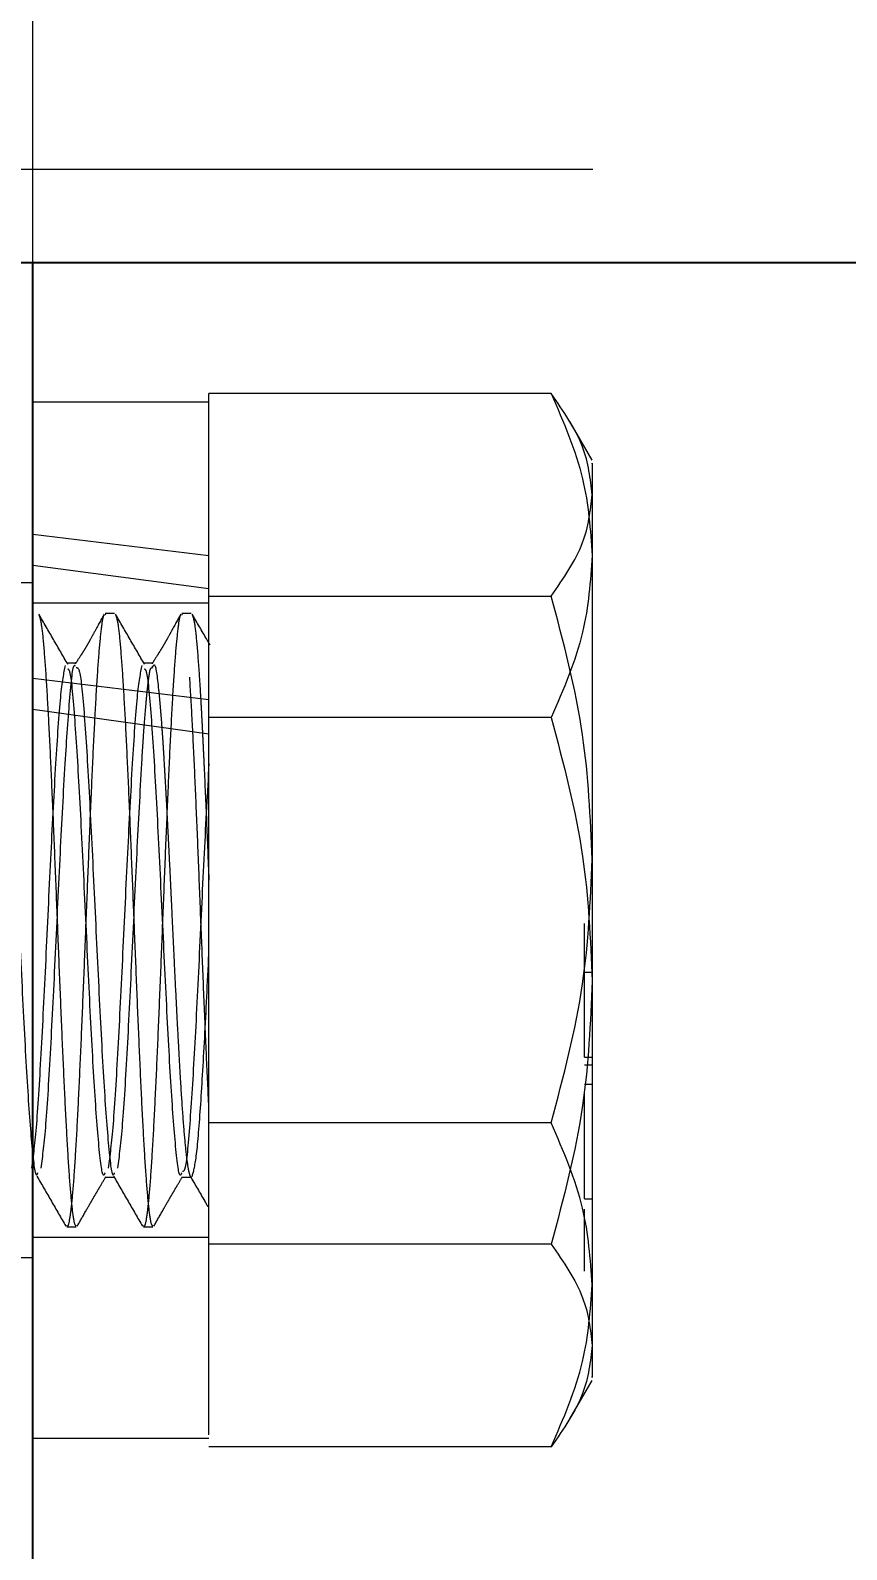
# Model space of a CAD drawing. Header units: millimetres. Extents: x 1293 to 41893, y 1011 to 26911.
# Drawn here: x 12187.67 to 12205.42, y 6665.5 to 6698.51 of the extents above; entities that cross this region are included whole.
import ezdxf

# ---------------------------------------------------------------- set-up
doc = ezdxf.new("R2010")
doc.units = ezdxf.units.MM
doc.header["$LTSCALE"] = 50
doc.linetypes.add('HIDDEN', pattern=[1.905, 1.27, -0.635])
doc.layers.add('CAPA_1', color=7, linetype='Continuous')
doc.layers.add('MAQUINAS', color=11, linetype='Continuous')
doc.styles.add('SLDTEXTSTYLE0', font='TXT', dxfattribs={"width": 0.75})
doc.dimstyles.new('SLDDIMSTYLE0', dxfattribs={"dimtxt": 100, "dimasz": 100, "dimexe": 0, "dimexo": 0.0625, "dimgap": 25, "dimtad": 2, "dimdec": 0, "dimlfac": 1.5, "dimrnd": 1e-09, "dimzin": 12, "dimdsep": 46, "dimtxsty": 'SLDTEXTSTYLE0', "dimsah": 1, "dimcen": 0.09, "dimadec": 0, "dimazin": 3, "dimtfac": 1, "dimtdec": 0, "dimtofl": 0, "dimtmove": 0, "dimatfit": 3, "dimfxl": 1, "dimfrac": 2, "dimtolj": 1, "dimtzin": 12, "dimarcsym": 0})

# ---------------------------------------------------------------- blocks, each defined once
blk = doc.blocks.new('_D_5')
at = {"layer": 'CAPA_1', "transparency": 16777216}
for p, q in [((11574.397, 7831.177), (17588.061, 7831.177)), ((17538.061, 7831.177), (17538.061, 4708.493)), ((16485.165, 4708.493), (17588.061, 4708.493))]:
    blk.add_line(p, q, dxfattribs=at)
for points in [[(17538.061, 7831.177), (17522.676, 7731.177), (17553.445, 7731.177)], [(17538.061, 4708.493), (17553.445, 4808.493), (17522.676, 4808.493)]]:
    blk.add_solid(points, dxfattribs=at)
at = {"layer": 'CAPA_1', "transparency": 16777216, "insert": (17409.154, 6122.057), "char_height": 100, "attachment_point": 1, "rotation": 90, "style": 'SLDTEXTSTYLE0'}
blk.add_mtext('4684', dxfattribs=at)
blk = doc.blocks.new('_D_15')
at = {"layer": 'CAPA_1', "transparency": 16777216}
for p, q in [((6530.125, 8742.377), (6530.125, 9415.646)), ((16745.162, 6492.001), (16745.162, 9415.646)), ((6530.125, 9365.646), (16745.162, 9365.646))]:
    blk.add_line(p, q, dxfattribs=at)
for points in [[(6530.125, 9365.646), (6630.125, 9350.262), (6630.125, 9381.031)], [(16745.162, 9365.646), (16645.162, 9381.031), (16645.162, 9350.262)]]:
    blk.add_solid(points, dxfattribs=at)
at = {"layer": 'CAPA_1', "transparency": 16777216, "insert": (11452.921, 9494.553), "char_height": 100, "attachment_point": 1, "style": 'SLDTEXTSTYLE0'}
blk.add_mtext('15323', dxfattribs=at)

msp = doc.modelspace()

# ---------------------------------------------------------------- linework, layer by layer
at = {"color": 1, "linetype": 'HIDDEN', "lineweight": 18}
msp.add_line((13057.151483, 6695.4915736), (11730.6958163, 6695.4915736), dxfattribs=at)
at = {"color": 7, "linetype": 'Continuous', "lineweight": 25}
msp.add_line((13055.031483, 6693.4595736), (11730.6958163, 6693.4595736), dxfattribs=at)
at = {"layer": 'MAQUINAS', "linetype": 'HIDDEN', "lineweight": 18}
for p, q in [((12187.72684, 6693.4595736), (12187.72684, 6718.8595736)), ((12191.5535066, 6690.2537224), (12191.5535066, 6690.6228082)), ((12198.993676, 6690.6228082), (12191.5535066, 6690.6228082)), ((12191.5535066, 6690.4335736), (12187.72684, 6690.4335736)), ((12199.88684, 6689.1769069), (12199.4021434, 6690.0164261)), ((12191.5535066, 6687.0934968), (12187.72684, 6687.5587791)), ((12187.72684, 6686.8905154), (12191.5535066, 6686.3840875)), ((12187.72684, 6686.5102403), (12177.0601733, 6686.5102403)), ((12191.5535066, 6686.0635736), (12187.72684, 6686.0635736)), ((12191.5535066, 6686.2202773), (12198.993676, 6686.2202773)), ((12189.5045019, 6685.8435736), (12189.2961686, 6685.8435736)), ((12189.3139233, 6685.8286253), (12189.2961686, 6685.8147295)), ((12191.1711686, 6685.8435736), (12190.9628352, 6685.8435736)), ((12190.98059, 6685.8286253), (12190.9628352, 6685.8147295)), ((12188.6710553, 6684.7610419), (12188.462722, 6684.7610419)), ((12190.3378694, 6684.7610419), (12190.1293886, 6684.7610419)), ((12190.3113562, 6684.6567787), (12190.3378694, 6684.6878868)), ((12190.3113562, 6684.6567787), (12190.3378694, 6684.6878868)), ((12190.3113562, 6684.6567787), (12190.3378694, 6684.6878868)), ((12190.3113562, 6684.6567787), (12190.3378694, 6684.6878868)), ((12190.3113562, 6684.6567787), (12190.3378694, 6684.6878868)), ((12190.3113562, 6684.6567787), (12190.3378694, 6684.6878868)), ((12190.3113562, 6684.6567787), (12190.3378694, 6684.6878868)), ((12191.5535066, 6683.9656453), (12187.72684, 6684.4270801)), ((12187.72684, 6683.7588164), (12191.5535066, 6683.229818)), ((12191.5535066, 6682.9796512), (12191.5535066, 6683.9485237)), ((12198.993676, 6683.5794379), (12191.5535066, 6683.5794379)), ((12199.7201733, 6678.3149143), (12199.7201733, 6678.2622349)), ((12199.88684, 6678.0365451), (12199.7201733, 6678.0365451)), ((12199.7201733, 6676.1994401), (12199.88684, 6676.1994401)), ((12199.88684, 6676.0284611), (12199.7201733, 6676.0284611)), ((12199.88684, 6675.6057241), (12199.7201733, 6675.6057241)), ((12198.993676, 6674.774376), (12191.5535066, 6674.774376)), ((12189.2960553, 6673.592772), (12189.5043886, 6673.592772)), ((12190.962722, 6673.592772), (12191.1712028, 6673.592772)), ((12199.7201733, 6673.1208642), (12199.88684, 6673.1208642)), ((12199.7201733, 6671.5529472), (12199.7201733, 6672.8935167)), ((12188.4628352, 6672.5102403), (12188.6711686, 6672.5102403)), ((12190.1295019, 6672.5102403), (12190.3378352, 6672.5102403)), ((12191.5535066, 6671.9028357), (12191.5535066, 6672.7333233)), ((12187.72684, 6672.2902403), (12191.5535066, 6672.2902403)), ((12198.993676, 6672.1335366), (12191.5535066, 6672.1335366)), ((12177.0601733, 6671.8435736), (12187.72684, 6671.8435736)), ((12199.4021434, 6668.3373878), (12199.88684, 6669.1769069)), ((12187.72684, 6667.9202403), (12191.5535066, 6667.9202403)), ((12198.993676, 6667.7310057), (12191.5535066, 6667.7310057))]:
    msp.add_line(p, q, dxfattribs=at)
at = {"layer": 'MAQUINAS', "linetype": 'Continuous', "lineweight": 25}
msp.add_line((12187.72684, 6423.7929069), (12187.72684, 6693.4595736), dxfattribs=at)
at = {"layer": 'MAQUINAS', "linetype": 'HIDDEN', "lineweight": 18}
for points, knots in [([(12198.993676, 6690.6228082), (12199.260248, 6690.0072613), (12199.760598, 6688.8518926), (12199.8466391, 6687.6586437), (12199.88684, 6687.101123)], [0, 0, 0, 0, 0.5327709195, 1, 1, 1, 1]), ([(12199.88684, 6688.4215427), (12199.8466391, 6688.7700267), (12199.760598, 6689.5158792), (12199.260248, 6690.2380543), (12198.993676, 6690.6228082)], [0, 0, 0, 0, 0.4672290805, 1, 1, 1, 1]), ([(12199.88684, 6689.0913673), (12199.88684, 6689.1066996), (12199.88684, 6689.1523415), (12199.88684, 6688.5202319), (12199.88684, 6687.5741593), (12199.88684, 6687.101123)], [0, 0, 0, 0, 0.2018698921, 0.6009349461, 1, 1, 1, 1]), ([(12198.993676, 6686.2202773), (12199.260248, 6686.6050311), (12199.760598, 6687.3272062), (12199.8466391, 6688.0730587), (12199.88684, 6688.4215427)], [0, 0, 0, 0, 0.5327709195, 1, 1, 1, 1]), ([(12199.88684, 6687.101123), (12199.8466391, 6686.5436024), (12199.760598, 6685.3503535), (12199.260248, 6684.1949847), (12198.993676, 6683.5794379)], [0, 0, 0, 0, 0.4672290805, 1, 1, 1, 1]), ([(12199.88684, 6680.4973266), (12199.8466391, 6681.4033312), (12199.760598, 6683.3424327), (12199.260248, 6685.2199765), (12198.993676, 6686.2202773)], [0, 0, 0, 0, 0.4672290805, 1, 1, 1, 1]), ([(12187.8570684, 6685.8225264), (12187.8739367, 6685.7691256), (12187.9081661, 6685.6607638), (12187.9597566, 6685.1960846), (12187.9944789, 6684.7051733), (12188.01184, 6684.4597177)], [0, 0, 0, 0, 0.3269651409, 0.6634825705, 1, 1, 1, 1]), ([(12188.4897118, 6684.7330187), (12188.3842584, 6684.9152377), (12188.1731819, 6685.2799687), (12187.9626092, 6685.6439443), (12187.8572382, 6685.8260783)], [0, 0, 0, 0, 0.4995981908, 1, 1, 1, 1]), ([(12189.2763596, 6685.799226), (12189.2715198, 6685.7977227), (12189.2493188, 6685.7908268), (12189.2097566, 6685.5215469), (12189.1576733, 6684.9960217), (12189.10559, 6684.227364), (12189.0535066, 6683.269847), (12189.0014233, 6682.15364), (12188.94934, 6680.9234146), (12188.8972566, 6679.6259695), (12188.8451733, 6678.3113007), (12188.79309, 6677.0298651), (12188.7410066, 6675.8310317), (12188.6889233, 6674.7604397), (12188.63684, 6673.8608323), (12188.5847566, 6673.1608083), (12188.5326733, 6672.7095589), (12188.4920328, 6672.50019), (12188.4687535, 6672.5312006), (12188.4628352, 6672.5390844)], [0, 0, 0, 0, 0.0178478632, 0.0818697083, 0.1458915535, 0.2099133986, 0.2739352438, 0.3379570889, 0.401978934, 0.4660007792, 0.5300226243, 0.5940444695, 0.6580663146, 0.7220881598, 0.7861100049, 0.85013185, 0.9141536952, 0.9781755403, 1, 1, 1, 1]), ([(12189.2771857, 6685.8272236), (12189.2156884, 6685.7162234), (12189.1337412, 6685.568312), (12189.0015039, 6685.3223264), (12188.9401639, 6685.2125662), (12188.8987773, 6685.1405048), (12188.8592932, 6685.0739564), (12188.8077603, 6684.9899499), (12188.7143989, 6684.8467933), (12188.6772804, 6684.7875285), (12188.6498377, 6684.7437126)], [0, 0, 0, 0, 0.3476493331, 0.4632539297, 0.5106893142, 0.5536948012, 0.5947922677, 0.6366642019, 0.7313770685, 1, 1, 1, 1]), ([(12189.5238199, 6685.8221763), (12189.5406599, 6685.7688521), (12189.5748611, 6685.6605538), (12189.6264233, 6685.1960733), (12189.6611455, 6684.7051695), (12189.6785066, 6684.4597177)], [0, 0, 0, 0, 0.3265958673, 0.6632979337, 1, 1, 1, 1]), ([(12190.1558874, 6684.7340296), (12190.0505362, 6684.9160276), (12189.8396892, 6685.2802737), (12189.6292719, 6685.6439571), (12189.523991, 6685.8259236)], [0, 0, 0, 0, 0.49965696793, 1, 1, 1, 1]), ([(12190.9428776, 6685.7991096), (12190.9380873, 6685.7976041), (12190.9159358, 6685.7906424), (12190.8764233, 6685.5214878), (12190.82434, 6684.9960375), (12190.7722566, 6684.2273597), (12190.7201733, 6683.2698482), (12190.66809, 6682.1536397), (12190.6160066, 6680.9234146), (12190.5639233, 6679.6259695), (12190.51184, 6678.3113007), (12190.4597566, 6677.0298651), (12190.4076733, 6675.8310317), (12190.35559, 6674.7604397), (12190.3035066, 6673.8608323), (12190.2514233, 6673.1608083), (12190.19934, 6672.7095589), (12190.1586995, 6672.50019), (12190.1354202, 6672.5312006), (12190.1295019, 6672.5390844)], [0, 0, 0, 0, 0.0176682532, 0.0817018062, 0.1457353593, 0.2097689124, 0.2738024654, 0.3378360185, 0.4018695716, 0.4659031246, 0.5299366777, 0.5939702308, 0.6580037839, 0.7220373369, 0.78607089, 0.8501044431, 0.9141379961, 0.9781715492, 1, 1, 1, 1]), ([(12190.9435641, 6685.8267185), (12190.8829102, 6685.7179803), (12190.8013531, 6685.5717676), (12190.6728806, 6685.3367545), (12190.612753, 6685.230233), (12190.5717444, 6685.1591462), (12190.5325186, 6685.0928525), (12190.4813584, 6685.0085178), (12190.3882399, 6684.8616895), (12190.3473483, 6684.7944146), (12190.3174776, 6684.745271)], [0, 0, 0, 0, 0.3376144228, 0.4539665001, 0.5030858472, 0.5484170958, 0.5921292953, 0.6364753824, 0.7344498693, 1, 1, 1, 1]), ([(12191.1904592, 6685.8222895), (12191.2073083, 6685.7689405), (12191.2415186, 6685.6606217), (12191.29309, 6685.196077), (12191.3278122, 6684.7051708), (12191.3451733, 6684.4597177)], [0, 0, 0, 0, 0.3267153128, 0.6633576564, 1, 1, 1, 1]), ([(12191.5775215, 6685.1574568), (12191.5537753, 6685.1984729), (12191.424678, 6685.4214577), (12191.295802, 6685.6441999), (12191.1906315, 6685.8259707)], [0, 0, 0, 0, 0.18394110283, 1, 1, 1, 1]), ([(12188.4285066, 6682.5830827), (12188.4632289, 6683.0932817), (12188.5326733, 6684.1136795), (12188.6043346, 6684.7683024), (12188.6412737, 6684.7086467), (12188.6434905, 6684.7050665)], [0, 0, 0, 0, 0.4845324981, 0.9690649962, 1, 1, 1, 1]), ([(12190.3378694, 6684.6878868), (12190.3481149, 6684.7082806), (12190.3889258, 6684.789515), (12190.4364209, 6684.4158256), (12190.4798437, 6683.9819839), (12190.5022083, 6683.7260912), (12190.5240059, 6683.4479608), (12190.5410767, 6683.2063379), (12190.5566723, 6682.971036), (12190.5731456, 6682.7038719), (12190.5957083, 6682.3188531), (12190.61838, 6681.9106727), (12190.6391461, 6681.5210405), (12190.6621855, 6681.0786203), (12190.6878356, 6680.5712923), (12190.7130784, 6680.0577022), (12190.7358891, 6679.5808884), (12190.7554012, 6679.1536082), (12190.7779097, 6678.6744344), (12190.8005672, 6678.1989087), (12190.8296048, 6677.6073968), (12190.8619914, 6676.9708835), (12190.8944392, 6676.3662848), (12190.924717, 6675.8310565), (12190.9601894, 6675.2408635), (12191.0052733, 6674.6231632), (12191.0551685, 6674.0936446), (12191.0968497, 6673.787934), (12191.1308064, 6673.6474993), (12191.1539527, 6673.5933285), (12191.1667838, 6673.5996007), (12191.1712028, 6673.6017609)], [0, 0, 0, 0, 0.03651483949, 0.14544961518, 0.17103142897, 0.19403968195, 0.22567022037, 0.24855806609, 0.25490067356, 0.28225958456, 0.30961894594, 0.3369787611, 0.36433903342, 0.38427775976, 0.41897327873, 0.45531913327, 0.47374146498, 0.50108871777, 0.5284366499, 0.55578526918, 0.5831345834, 0.63209255035, 0.67083519295, 0.69935254557, 0.74165308118, 0.80180280538, 0.85928152721, 0.91959085753, 0.95389309785, 0.98412106583, 1, 1, 1, 1]), ([(12187.0043886, 6684.6664778), (12187.0277058, 6684.6664921), (12187.0857451, 6684.6665276), (12187.1785066, 6683.696448), (12187.2826733, 6682.0397851), (12187.38684, 6679.9138725), (12187.4910066, 6677.6886255), (12187.5951733, 6675.6719108), (12187.69934, 6674.2481184), (12187.7801895, 6673.5552769), (12187.8263169, 6673.661157), (12187.837722, 6673.6873361)], [0, 0, 0, 0, 0.0839416037, 0.2089416037, 0.3339416037, 0.4589416037, 0.5839416037, 0.7089416037, 0.8339416037, 0.9589416037, 1, 1, 1, 1]), ([(12188.01184, 6684.4597177), (12188.0292011, 6684.1739075), (12188.0639233, 6683.6022872), (12188.1160066, 6682.520394), (12188.16809, 6681.3245886), (12188.2201733, 6680.0423423), (12188.2722566, 6678.7278881), (12188.32434, 6677.4303951), (12188.3764233, 6676.2001468), (12188.4285066, 6675.0840793), (12188.48059, 6674.126027), (12188.5326733, 6673.3593712), (12188.5847566, 6672.8263741), (12188.6309217, 6672.5368678), (12188.6597257, 6672.5384542), (12188.6711686, 6672.5390844)], [0, 0, 0, 0, 0.0789945, 0.1579890001, 0.2369835001, 0.3159780001, 0.3949725001, 0.4739670002, 0.5529615002, 0.6319560002, 0.7109505002, 0.7899450003, 0.8689395003, 0.9479340003, 1, 1, 1, 1]), ([(12189.2960553, 6673.6873361), (12189.2846502, 6673.6611567), (12189.2385229, 6673.5552757), (12189.1576733, 6674.248135), (12189.0535066, 6675.6718506), (12188.94934, 6677.6888494), (12188.8451733, 6679.913037), (12188.7410066, 6682.0429035), (12188.63684, 6683.68481), (12188.5529736, 6684.6062053), (12188.5038294, 6684.6239212), (12188.4894074, 6684.6291201)], [0, 0, 0, 0, 0.042416685, 0.1715519193, 0.3006871535, 0.4298223877, 0.558957622, 0.6880928562, 0.8172280905, 0.9463633247, 1, 1, 1, 1]), ([(12188.6710553, 6684.6664778), (12188.6943724, 6684.6664921), (12188.7524118, 6684.6665276), (12188.8451733, 6683.696448), (12188.94934, 6682.0397851), (12189.0535066, 6679.9138725), (12189.1576733, 6677.6886255), (12189.26184, 6675.6719108), (12189.3660066, 6674.2481184), (12189.4468562, 6673.5552769), (12189.4929835, 6673.661157), (12189.5043886, 6673.6873361)], [0, 0, 0, 0, 0.0839416037, 0.2089416037, 0.3339416037, 0.4589416037, 0.5839416037, 0.7089416037, 0.8339416037, 0.9589416037, 1, 1, 1, 1]), ([(12189.6785066, 6684.4597177), (12189.6958678, 6684.1739075), (12189.73059, 6683.6022872), (12189.7826733, 6682.520394), (12189.8347566, 6681.3245886), (12189.88684, 6680.0423423), (12189.9389233, 6678.7278881), (12189.9910066, 6677.4303951), (12190.04309, 6676.2001468), (12190.0951733, 6675.0840793), (12190.1472566, 6674.126027), (12190.19934, 6673.3593712), (12190.2514233, 6672.8263741), (12190.2975884, 6672.5368678), (12190.3263924, 6672.5384542), (12190.3378352, 6672.5390844)], [0, 0, 0, 0, 0.07899450003, 0.15798900006, 0.23698350008, 0.31597800011, 0.39497250014, 0.47396700017, 0.55296150019, 0.63195600022, 0.71095050025, 0.78994500028, 0.8689395003, 0.94793400033, 1, 1, 1, 1]), ([(12190.0951733, 6682.5830827), (12190.1071212, 6682.7792898), (12190.1369653, 6683.2693832), (12190.1779559, 6683.7968138), (12190.211867, 6684.1446025), (12190.2320491, 6684.3219432), (12190.2467675, 6684.4402108), (12190.2617327, 6684.5365573), (12190.2832587, 6684.6630563), (12190.2998665, 6684.6593457), (12190.3113562, 6684.6567787)], [0, 0, 0, 0, 0.1685127762, 0.4209174442, 0.5583457379, 0.6319216184, 0.7020963231, 0.7722736732, 0.8424537151, 1, 1, 1, 1]), ([(12190.962722, 6673.6873361), (12190.9513169, 6673.6611567), (12190.9051895, 6673.5552757), (12190.82434, 6674.2481346), (12190.7201733, 6675.6718519), (12190.6160066, 6677.6888446), (12190.51184, 6679.913055), (12190.4076733, 6682.0428363), (12190.3035066, 6683.6850609), (12190.2194798, 6684.6072608), (12190.1701752, 6684.6246506), (12190.1555928, 6684.6297938)], [0, 0, 0, 0, 0.04239139305, 0.17144962724, 0.30050786144, 0.42956609564, 0.55862432983, 0.68768256403, 0.81674079823, 0.94579903242, 1, 1, 1, 1]), ([(12191.3451733, 6684.4597177), (12191.3566202, 6684.279184), (12191.3742018, 6684.0018958), (12191.397175, 6683.5767559), (12191.4139635, 6683.2354381), (12191.4310808, 6682.8813505), (12191.4601342, 6682.2652359), (12191.501242, 6681.3358054), (12191.5360852, 6680.4785086), (12191.5535066, 6680.0498619)], [0, 0, 0, 0, 0.1625794221, 0.2497115274, 0.3330765707, 0.4164440108, 0.4998138934, 0.7499079196, 1, 1, 1, 1]), ([(12198.993676, 6683.5794379), (12199.260248, 6682.5791371), (12199.760598, 6680.7015933), (12199.8466391, 6678.7624918), (12199.88684, 6677.8564872)], [0, 0, 0, 0, 0.5327709195, 1, 1, 1, 1]), ([(12191.5535066, 6682.5830827), (12191.5187844, 6681.9525636), (12191.44934, 6680.6915254), (12191.3451733, 6678.4334136), (12191.2410066, 6676.3138027), (12191.13684, 6674.664798), (12191.0504948, 6673.7312045), (12190.9988719, 6673.718457), (12190.9819712, 6673.7142837)], [0, 0, 0, 0, 0.1822575887, 0.3645151773, 0.546772766, 0.7290303547, 0.9112879433, 1, 1, 1, 1]), ([(12198.993676, 6674.774376), (12199.260248, 6675.7746767), (12199.760598, 6677.6522206), (12199.8466391, 6679.591322), (12199.88684, 6680.4973266)], [0, 0, 0, 0, 0.5327709195, 1, 1, 1, 1]), ([(12199.7201733, 6678.5193312), (12199.7201733, 6678.6393002), (12199.7201733, 6678.8788304), (12199.7201733, 6679.0922607), (12199.7201733, 6679.1007328), (12199.7201733, 6679.1031036)], [0, 0, 0, 0, 0.4194879747, 0.8375501543, 1, 1, 1, 1]), ([(12191.1884538, 6673.604421), (12191.2187849, 6673.7096142), (12191.2794472, 6673.9200011), (12191.3706429, 6675.0266937), (12191.4619737, 6676.5662199), (12191.5229956, 6677.8192073), (12191.5535066, 6678.4457022)], [0, 0, 0, 0, 0.2499985268, 0.4999980346, 0.7499985251, 1, 1, 1, 1]), ([(12199.7201733, 6676.6093972), (12199.7201733, 6676.6883325), (12199.7201733, 6676.8461795), (12199.7201733, 6677.125062), (12199.7201733, 6677.4101429), (12199.7201733, 6677.7765962), (12199.7201733, 6678.1649222), (12199.7201733, 6678.4009922), (12199.7201733, 6678.5193312)], [0, 0, 0, 0, 0.1250635897, 0.2500895576, 0.3751100052, 0.5001693996, 0.7494409524, 1, 1, 1, 1]), ([(12199.88684, 6678.0898272), (12199.88684, 6678.1086107), (12199.88684, 6678.2848017), (12199.88684, 6678.4086691), (12199.88684, 6678.5193312)], [0, 0, 0, 0, 0.1066085098, 1, 1, 1, 1]), ([(12199.88684, 6677.8564872), (12199.8466391, 6676.9504826), (12199.760598, 6675.0113812), (12199.260248, 6673.1338374), (12198.993676, 6672.1335366)], [0, 0, 0, 0, 0.4672290805, 1, 1, 1, 1]), ([(12199.7201733, 6676.2048596), (12199.7201733, 6676.2034383), (12199.7201733, 6676.1981971), (12199.7201733, 6676.2360139), (12199.7201733, 6676.3424223), (12199.7201733, 6676.5023971), (12199.7201733, 6676.6093972)], [0, 0, 0, 0, 0.0864766933, 0.3188770971, 0.5444272297, 1, 1, 1, 1]), ([(12199.7201733, 6673.5163849), (12199.7201733, 6673.5970467), (12199.7201733, 6673.7583042), (12199.7201733, 6674.0449502), (12199.7201733, 6674.3396492), (12199.7201733, 6674.8713774), (12199.7201733, 6675.1900785), (12199.7201733, 6675.4447561)], [0, 0, 0, 0, 0.125373348, 0.2506437386, 0.375697515, 0.5011131747, 1, 1, 1, 1]), ([(12199.88684, 6671.2526908), (12199.8466391, 6671.8102115), (12199.760598, 6673.0034604), (12199.260248, 6674.1588291), (12198.993676, 6674.774376)], [0, 0, 0, 0, 0.46722908045, 1, 1, 1, 1]), ([(12187.8150142, 6673.6126311), (12187.9198575, 6673.4316299), (12188.1295935, 6673.0695423), (12188.3391841, 6672.7074275), (12188.4440041, 6672.5263277)], [0, 0, 0, 0, 0.4998826076, 1, 1, 1, 1]), ([(12188.6906297, 6672.5278398), (12188.7486872, 6672.629336), (12188.8308956, 6672.7730525), (12188.9535611, 6672.9875348), (12189.0357527, 6673.129451), (12189.1134775, 6673.2621433), (12189.2148593, 6673.4334859), (12189.2731938, 6673.5346197), (12189.3134615, 6673.6044312)], [0, 0, 0, 0, 0.2936670035, 0.4158266102, 0.5284943311, 0.6379150895, 0.7500569026, 1, 1, 1, 1]), ([(12189.4807764, 6673.6142511), (12189.5857245, 6673.4330608), (12189.7956858, 6673.0705675), (12190.0054545, 6672.7081254), (12190.1103715, 6672.5268479)], [0, 0, 0, 0, 0.499844433, 1, 1, 1, 1]), ([(12190.3573243, 6672.5278901), (12190.4161236, 6672.6313148), (12190.4980207, 6672.7753671), (12190.6258543, 6673.0008846), (12190.7096975, 6673.1459974), (12190.7881979, 6673.279266), (12190.8901646, 6673.4492871), (12190.9433736, 6673.540923), (12190.9807094, 6673.6052221)], [0, 0, 0, 0, 0.3060841284, 0.4263208213, 0.5337268052, 0.6372003497, 0.7454307045, 1, 1, 1, 1]), ([(12191.1465837, 6673.6158499), (12191.2516467, 6673.4344562), (12191.3807205, 6673.2116073), (12191.5096439, 6672.9888498), (12191.5336267, 6672.9474116)], [0, 0, 0, 0, 0.8139759479, 1, 1, 1, 1]), ([(12199.7201733, 6673.12685), (12199.7201733, 6673.1241971), (12199.7201733, 6673.109102), (12199.7201733, 6673.1588964), (12199.7201733, 6673.2952703), (12199.7201733, 6673.4426313), (12199.7201733, 6673.5163849)], [0, 0, 0, 0, 0.064150462, 0.3650258321, 0.6821980208, 1, 1, 1, 1]), ([(12198.993676, 6672.1335366), (12199.260248, 6671.7487827), (12199.760598, 6671.0266076), (12199.8466391, 6670.2807551), (12199.88684, 6669.9322711)], [0, 0, 0, 0, 0.5327709195, 1, 1, 1, 1]), ([(12191.5535066, 6667.9938753), (12191.5535066, 6667.9899676), (12191.5535066, 6667.9799571), (12191.5535066, 6668.6926185), (12191.5535066, 6669.9698207), (12191.5535066, 6671.2584974), (12191.5535066, 6671.9028357)], [0, 0, 0, 0, 0.1758986614, 0.4505991076, 0.7252995538, 1, 1, 1, 1]), ([(12198.993676, 6667.7310057), (12199.260248, 6668.3465525), (12199.760598, 6669.5019213), (12199.8466391, 6670.6951702), (12199.88684, 6671.2526908)], [0, 0, 0, 0, 0.5327709195, 1, 1, 1, 1]), ([(12199.88684, 6669.9322711), (12199.8466391, 6669.5837872), (12199.760598, 6668.8379346), (12199.260248, 6668.1157596), (12198.993676, 6667.7310057)], [0, 0, 0, 0, 0.4672290805, 1, 1, 1, 1]), ([(12199.88684, 6669.9322711), (12199.88684, 6669.6329569), (12199.88684, 6669.1857385), (12199.88684, 6669.2433825), (12199.88684, 6669.2624465)], [0, 0, 0, 0, 0.6692800281, 1, 1, 1, 1])]:
    msp.add_open_spline(points, degree=3, knots=knots, dxfattribs=at)
for points in [[(12191.5535066, 6683.9485237), (12191.5535066, 6684.7334687), (12191.5535066, 6686.3033588), (12191.5535066, 6688.171126), (12191.5535066, 6689.5937343), (12191.5535066, 6690.0337264), (12191.5535066, 6690.2537224)], [(12199.88684, 6687.101123), (12199.88684, 6686.5161808), (12199.88684, 6685.3462963), (12199.88684, 6683.0279938), (12199.88684, 6680.4793918), (12199.88684, 6678.7307888), (12199.88684, 6677.8564872)], [(12188.4285066, 6684.7143768), (12188.3937844, 6684.5433828), (12188.32434, 6684.2013947), (12188.2548955, 6683.1225201), (12188.2201733, 6682.5830827)], [(12190.0951733, 6684.7143768), (12190.0604511, 6684.5433828), (12189.9910066, 6684.2013947), (12189.9215622, 6683.1225201), (12189.88684, 6682.5830827)], [(12191.5535066, 6675.1104152), (12191.5361455, 6675.4713068), (12191.5014233, 6676.1930901), (12191.44934, 6677.432286), (12191.3972566, 6678.7273815), (12191.3451733, 6680.0424781), (12191.29309, 6681.3245522), (12191.2410066, 6682.5204037), (12191.1889233, 6683.6022848), (12191.1542011, 6684.1739067), (12191.13684, 6684.4597177)], [(12191.5535066, 6672.7333233), (12191.5535066, 6673.5027992), (12191.5535066, 6675.041751), (12191.5535066, 6677.6781916), (12191.5535066, 6680.3888095), (12191.5535066, 6682.1160373), (12191.5535066, 6682.9796512)], [(12188.2201733, 6682.5830827), (12188.1854511, 6681.9529572), (12188.1160066, 6680.692706), (12188.01184, 6678.4286911), (12187.9076733, 6676.3315121), (12187.8035066, 6674.5986829), (12187.7340622, 6674.0564029), (12187.69934, 6673.785263)], [(12187.9076733, 6673.785263), (12187.9423955, 6674.0564029), (12188.01184, 6674.5986829), (12188.1160066, 6676.3315121), (12188.2201733, 6678.4286911), (12188.32434, 6680.692706), (12188.3937844, 6681.9529572), (12188.4285066, 6682.5830827)], [(12189.88684, 6682.5830827), (12189.8521178, 6681.9529572), (12189.7826733, 6680.692706), (12189.6785066, 6678.4286911), (12189.57434, 6676.3315121), (12189.4701733, 6674.5986829), (12189.4007289, 6674.0564029), (12189.3660066, 6673.785263)], [(12189.57434, 6673.785263), (12189.6090622, 6674.0564029), (12189.6785066, 6674.5986829), (12189.7826733, 6676.3315121), (12189.88684, 6678.4286911), (12189.9910066, 6680.692706), (12190.0604511, 6681.9529572), (12190.0951733, 6682.5830827)], [(12199.88684, 6677.8564872), (12199.88684, 6676.9996128), (12199.88684, 6675.285864), (12199.88684, 6673.015762), (12199.88684, 6671.1141039), (12199.88684, 6670.3262154), (12199.88684, 6669.9322711)]]:
    msp.add_open_spline(points, degree=3, dxfattribs=at)

# ---------------------------------------------------------------- dimensions: what is measured, and where the dimension line sits
at = {"layer": 'CAPA_1'}
dim = msp.add_linear_dim(base=(16745.1618891, 9365.6463094), p1=(6530.1246702, 8678.8772747), p2=(16745.1618891, 6428.5014528), dimstyle='SLDDIMSTYLE0', dxfattribs=at)
dim.commit()
dim.dimension.update_dxf_attribs({"geometry": '_D_15', "text_midpoint": (11637.6432797, 9365.6463094), "dimtype": 160})
dim = msp.add_linear_dim(base=(17538.0605071, 4708.4929069), p1=(11510.8968592, 7831.1769069), p2=(16421.6646746, 4708.4929069), angle=90, dimstyle='SLDDIMSTYLE0', dxfattribs=at)
dim.commit()
dim.dimension.update_dxf_attribs({"geometry": '_D_5', "text_midpoint": (17538.0605071, 6269.8349069), "dimtype": 160})

doc.saveas('drawing.dxf')
